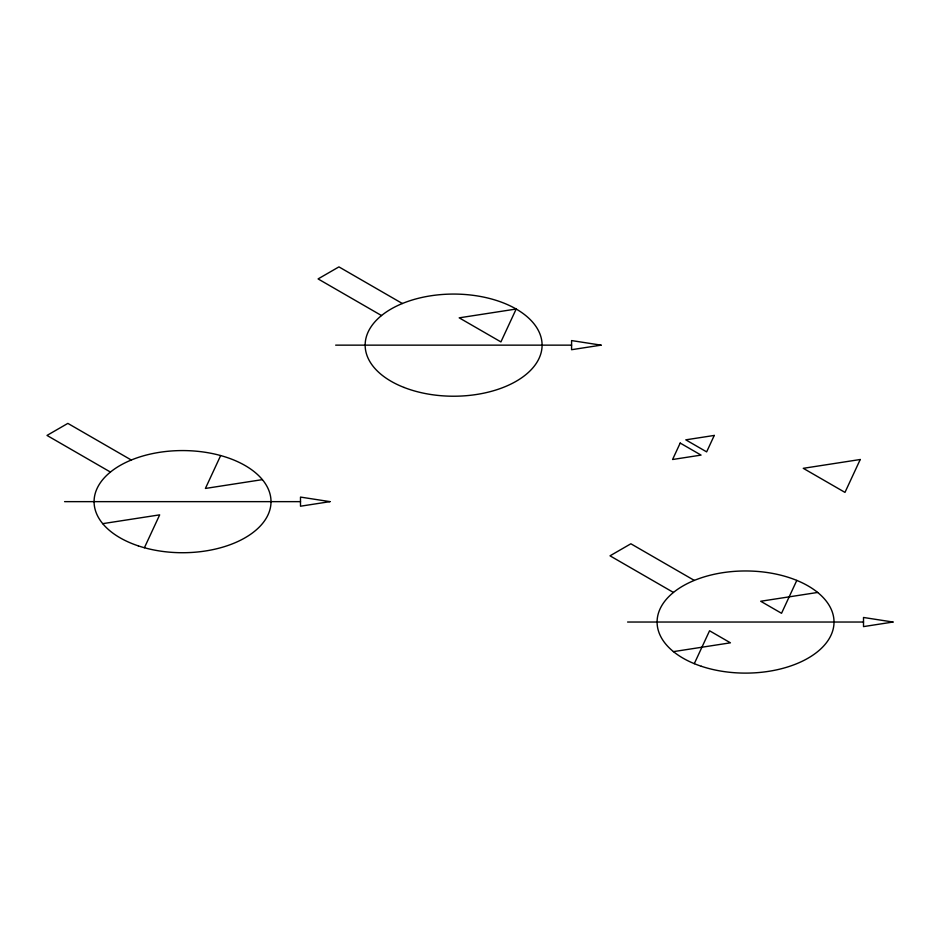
<?xml version="1.0" encoding="UTF-8"?>
<svg xmlns="http://www.w3.org/2000/svg" width="940" height="940" viewBox="0 0 940 940"><rect width="100%" height="100%" fill="white"/><g stroke="black" fill="none" stroke-linecap="round" stroke-linejoin="round"><path stroke-width="1.41" d="M144.407 547.738L159.683 514.85L102.707 523.662M220.665 455.559L205.402 488.447L262.366 479.635M694.296 663.664L709.559 630.775L730.415 642.819L673.439 651.632M796.803 580.403L781.539 613.291L760.695 601.259L817.659 592.447M335.662 345.145L571.579 345.145M64.578 501.643L300.495 501.643M627.591 622.033L863.508 622.033M402.367 303.514L338.929 266.889L318.084 278.921L381.511 315.546M694.296 580.403L630.869 543.778L610.013 555.822L673.439 592.447M131.283 460.013L67.856 423.388L47 435.431L110.427 472.056M516.178 309.025L500.914 341.913L459.202 317.838L516.178 309.025M680.196 443.069L672.57 459.507L701.052 455.101L680.196 443.069M714.271 435.431L706.645 451.882L685.789 439.838L714.271 435.431M860.241 459.507L844.978 492.396L803.265 468.32L860.241 459.507M601.071 345.145L571.579 349.704L571.579 340.574L601.071 345.145M329.987 501.643L300.495 506.214L300.495 497.084L329.987 501.643M893 622.033L863.508 626.604L863.508 617.474L893 622.033M404.036 387.445A88.466 51.077 0 0 0 541.863 348.787A88.466 51.077 0 0 0 414.963 299.202A88.466 51.077 0 0 0 404.036 387.445M701.322 666.272A88.466 51.077 0 0 0 834.015 622.033A88.466 51.077 0 0 0 701.322 577.806A88.466 51.077 0 0 0 701.322 666.272M138.309 545.881A88.466 51.077 0 0 0 271.014 501.643A88.466 51.077 0 0 0 138.309 457.416A88.466 51.077 0 0 0 138.309 545.881"/></g></svg>
